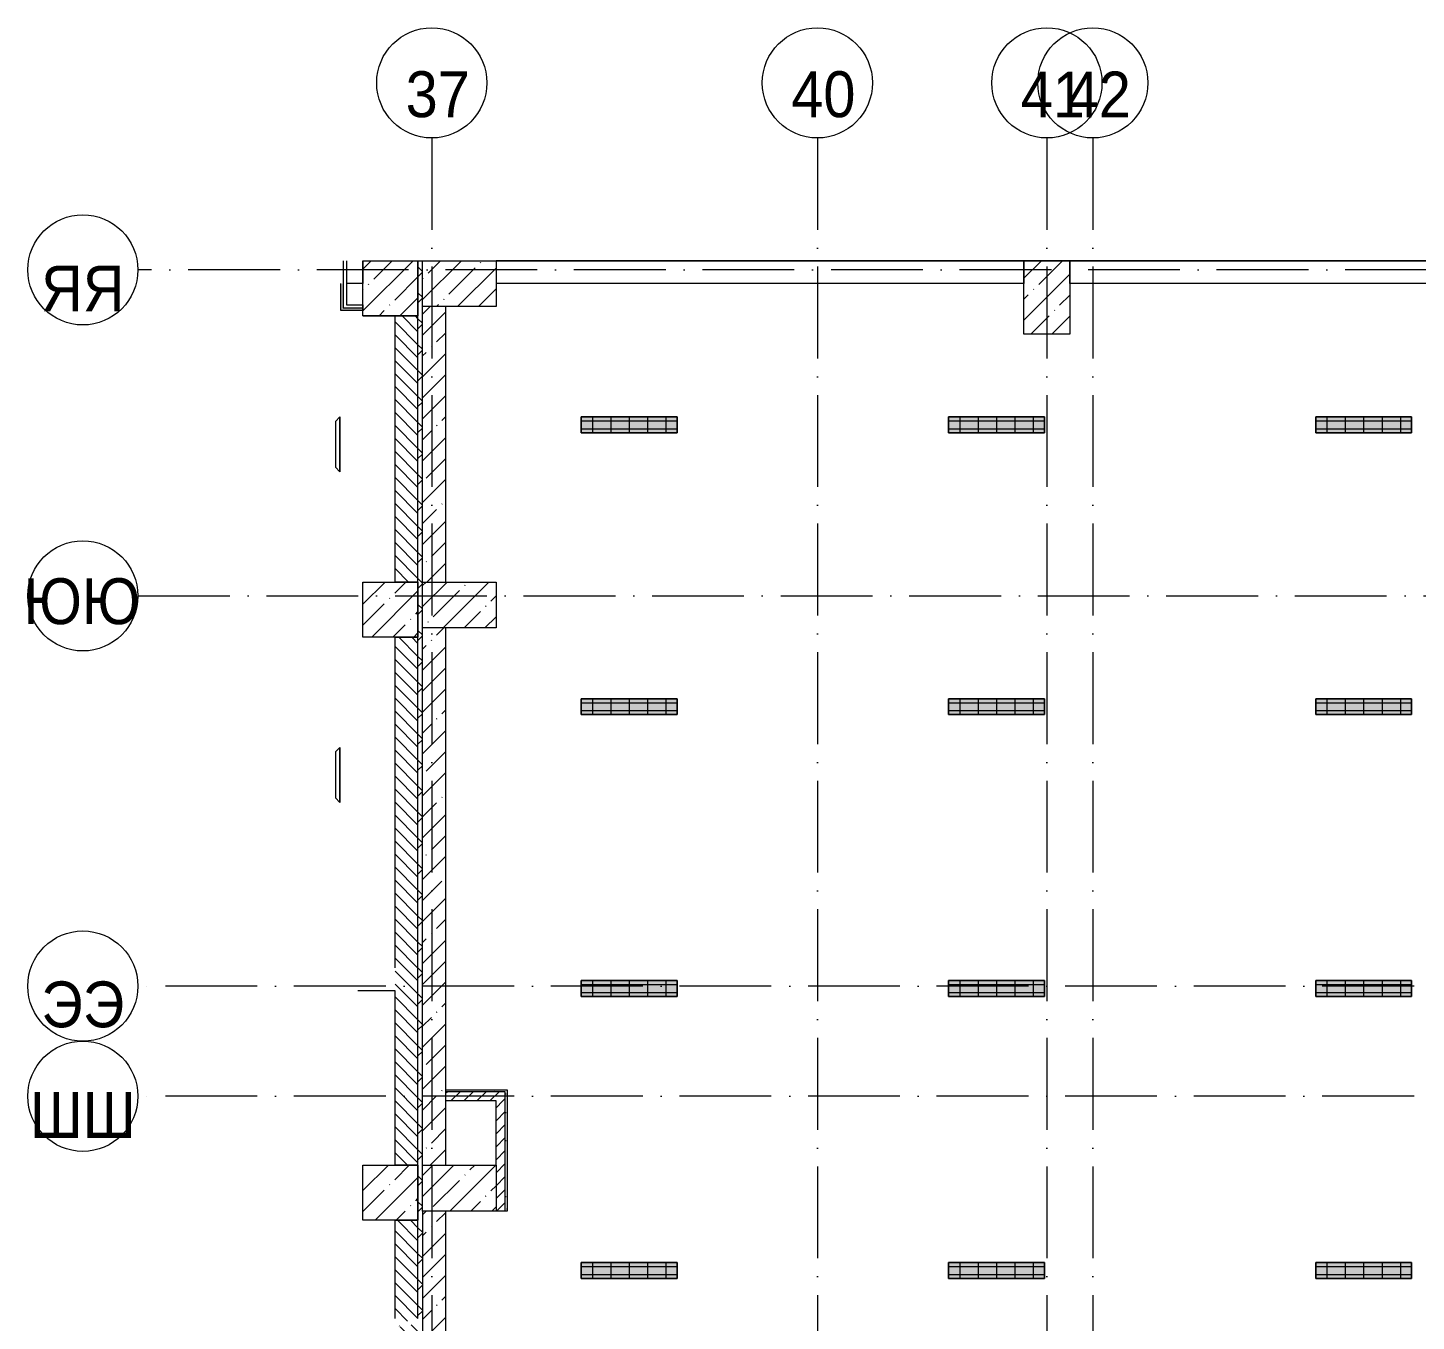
# Model space of a CAD drawing. Header units: millimetres. Extents: x 6277 to 253996, y -115614 to 184496.
# Drawn here: x 222978 to 238101, y 115629 to 129716 of the extents above; entities that cross this region are included whole.
import ezdxf

# ---------------------------------------------------------------- set-up
doc = ezdxf.new("R2010")
doc.units = ezdxf.units.MM
doc.linetypes.add('50_200_ШТРИХ_1Т_ш5_п1_п1_', pattern=[1400, 1000, -200, 0, -200])
doc.linetypes.add('IMPORT-Разомкнутая', pattern=[211666.660309, 126999.998093, -84666.662216])
for name, color, linetype, lineweight in [('A-CLNG', 7, 'Continuous', 9), ('A-DETL-1', 7, 'IMPORT-Разомкнутая', 5), ('A-WALL', 7, 'Continuous', 5), ('A-WALL-FNSH-1', 7, 'Continuous', 5), ('I-WALL', 7, 'Continuous', 5), ('S-COLS', 7, 'Continuous', 9), ('S-COLS-1', 7, 'Continuous', 5)]:
    doc.layers.add(name, color=color, linetype=linetype, lineweight=lineweight)
for name, color, linetype, lineweight, true_color in [('A-DETL-6', 7, 'Continuous', 9, 0x0070df), ('A-DETL-GENF-1', 7, 'Continuous', 9, 0xffffff), ('A-WALL-1', 7, 'Continuous', 5, 0x77b143), ('I-WALL-2', 7, 'Continuous', 5, 0x787878), ('Оси-1', 7, 'Continuous', 20, 0xaaaaaa), ('Оси-2', 7, 'Continuous', 9, 0xaaaaaa), ('Оси-3', 7, '50_200_ШТРИХ_1Т_ш5_п1_п1_', 9, 0xaaaaaa)]:
    doc.layers.add(name, color=color, linetype=linetype, lineweight=lineweight, true_color=true_color)
doc.styles.add('Arial', font='arial.ttf', dxfattribs={"width": 0.9, "height": 500})
pattern_1 = [(45, (177078.66, 41498.28), (-228.0985, 228.0985), []), (45, (177306.76, 41498.28), (-228.0985, 228.0985), [403.225, -80.645, 6.706, -73.939])]
pattern_2 = [(0, (177078.66, 41498.28), (406.4, 101.6), [6.706, -298.094, 6.706, -298.094, -1625.6]), (0, (177078.66, 41498.28), (406.4, 101.6), [-609.6, 6.706, -602.894, 6.706, -298.094, -711.2]), (0, (177078.66, 41498.28), (406.4, 101.6), [-1524, 6.706, -196.494, 6.706, -501.294]), (120, (177231.06, 41549.08), (-291.18818, 301.15272), [6.706, -298.094, 6.706, -298.094, -1625.6]), (120, (177231.06, 41549.08), (-291.18818, 301.15272), [-609.6, 6.706, -602.894, 6.706, -298.094, -711.2]), (120, (177231.06, 41549.08), (-291.18818, 301.15272), [-1524, 6.706, -196.494, 6.706, -501.294]), (240, (177281.86, 41752.28), (-115.21182, -402.75272), [6.706, -298.094, 6.706, -298.094, -1625.6]), (240, (177281.86, 41752.28), (-115.21182, -402.75272), [-609.6, 6.706, -602.894, 6.706, -298.094, -711.2]), (240, (177281.86, 41752.28), (-115.21182, -402.75272), [-1524, 6.706, -196.494, 6.706, -501.294])]
pattern_3 = [(45, (177078.66, 41498.28), (-70.71068, 70.71068), [])]

# ---------------------------------------------------------------- blocks, each defined once
blk = doc.blocks.new('BSC_Колонна _Прямоугольная - 500х800-V9-АИ_План потолка_1 этаж')
at = {"layer": 'S-COLS-1'}
h = blk.add_hatch(dxfattribs=at)
h.set_pattern_fill('FP_17', color=256, style=0, pattern_type=2)
h.set_pattern_definition([(315, (-85431.04, 50600), (228.0985, 228.0985), []), (315, (-85431.04, 50371.9), (228.0985, 228.0985), [403.225, -80.645, 6.706, -73.939])])
h.paths.add_polyline_path([(-250, 382), (-250, -400), (250, -400), (250, 400), (-250, 400)])
for p, q in [((-250, 400), (250, 400)), ((-250, -400), (-250, 400)), ((250, 400), (250, -400)), ((250, -400), (-250, -400))]:
    blk.add_line(p, q, dxfattribs=at)
blk = doc.blocks.new('BSC_Колонна _Прямоугольная - 500х800-V294-АИ_План потолка_1 этаж')
at = {"layer": 'S-COLS-1'}
h = blk.add_hatch(dxfattribs=at)
h.set_pattern_fill('FP_185', color=256, style=0, pattern_type=2)
h.set_pattern_definition([(315, (-81931.04, 50600), (228.0985, 228.0985), []), (315, (-81931.04, 50371.9), (228.0985, 228.0985), [403.225, -80.645, 6.706, -73.939])])
h.paths.add_polyline_path([(-250, 400), (-250, -400), (250, -400), (250, 400), (189, 400)])
for p, q in [((-250, 400), (250, 400)), ((-250, -400), (-250, 400)), ((250, 400), (250, -400)), ((250, -400), (-250, -400))]:
    blk.add_line(p, q, dxfattribs=at)
blk = doc.blocks.new('BSC_Колонна _Прямоугольная - 500х800-V295-АИ_План потолка_1 этаж')
at = {"layer": 'S-COLS-1'}
h = blk.add_hatch(dxfattribs=at)
h.set_pattern_fill('FP_186', color=256, style=0, pattern_type=2)
h.set_pattern_definition([(315, (-75581.04, 50600), (228.0985, 228.0985), []), (315, (-75581.04, 50371.9), (228.0985, 228.0985), [403.225, -80.645, 6.706, -73.939])])
h.paths.add_polyline_path([(-250, 400), (-250, -400), (250, -400), (250, 400)])
for p, q in [((-250, 400), (250, 400)), ((-250, -400), (-250, 400)), ((250, 400), (250, -400)), ((250, -400), (-250, -400))]:
    blk.add_line(p, q, dxfattribs=at)
blk = doc.blocks.new('Ось сетки - Круг_Ø6_00__ISO-2_5_0_9K_-17386508-АИ_План потолка_1 этаж')
at = {"layer": 'Оси-1'}
blk.add_circle((0, 0), 3, dxfattribs=at)

msp = doc.modelspace()

# ---------------------------------------------------------------- hatches: boundary and pattern name
at = {"layer": 'A-DETL-GENF-1'}
for points in [[(229006.2, 125306), (230051.2, 125306), (230051.2, 125479), (229006.2, 125479)], [(234051.2, 125306), (234051.2, 125479), (233006.2, 125479), (233006.2, 125306), (233828.7, 125306)], [(237006.2, 125306), (238051.2, 125306), (238051.2, 125479), (237006.2, 125479)], [(230051.2, 122236), (230051.2, 122409), (229006.2, 122409), (229006.2, 122236)], [(233006.2, 122236), (234051.2, 122236), (234051.2, 122409), (233006.2, 122409), (233006.2, 122250.4)], [(237219.2, 122236), (238051.2, 122236), (238051.2, 122409), (237006.2, 122409), (237006.2, 122236)], [(229006.2, 119166), (230051.2, 119166), (230051.2, 119339), (229006.2, 119339), (229006.2, 119229.3)], [(234051.2, 119166), (234051.2, 119339), (233006.2, 119339), (233006.2, 119166)], [(237219.2, 119166), (238051.2, 119166), (238051.2, 119339), (237006.2, 119339), (237006.2, 119166)], [(229006.2, 116096), (230051.2, 116096), (230051.2, 116269), (229006.2, 116269), (229006.2, 116219)], [(234051.2, 116096), (234051.2, 116269), (233006.2, 116269), (233006.2, 116096)], [(237006.2, 116096), (238051.2, 116096), (238051.2, 116269), (237006.2, 116269)]]:
    msp.add_hatch(color=256, dxfattribs=at).paths.add_polyline_path(points)
at = {"layer": 'A-WALL'}
h = msp.add_hatch(dxfattribs=at)
h.set_pattern_fill('FP_1', color=256, style=0, pattern_type=2)
h.set_pattern_definition(pattern_1)
h.paths.add_polyline_path([(227296.4, 108929.3), (227528.7, 108929.3), (227528.7, 111379), (227278.7, 111379), (227278.7, 108929.3)])
h.paths.add_polyline_path([(227528.7, 111879), (227528.7, 116829.3), (227278.7, 116829.3), (227278.7, 111879)])
h.paths.add_polyline_path([(227367.7, 117329.3), (227528.7, 117329.3), (227528.7, 123179.3), (227278.7, 123179.3), (227278.7, 117329.3)])
h.paths.add_polyline_path([(227278.7, 123679.3), (227528.7, 123679.3), (227528.7, 126679.3), (227278.7, 126679.3), (227278.7, 126335.5)])
at = {"layer": 'A-WALL-1'}
for points in [[(226413.7, 126661.6), (226413.7, 126929.3), (226388.7, 126929.3), (226388.7, 126661.6)], [(226413.7, 126636.6), (226628.7, 126636.6), (226628.7, 126661.6), (226388.7, 126661.6), (226388.7, 126636.6)]]:
    msp.add_hatch(color=256, dxfattribs=at).paths.add_polyline_path(points)
at = {"layer": 'I-WALL'}
h = msp.add_hatch(dxfattribs=at)
h.set_pattern_fill('FP_123', color=256, style=0, pattern_type=2)
h.set_pattern_definition([(45, (177078.66, 41498.28), (-141.42136, 141.42136), []), (135, (177078.66, 41498.28), (-141.42136, -141.42136), [])])
h.paths.add_polyline_path([(227278.7, 115629.3), (227278.7, 127179.3), (227228.7, 127179), (227228.7, 115659.3), (227236.7, 115659.3), (227236.7, 115629.3)])
h = msp.add_hatch(dxfattribs=at)
h.set_pattern_fill('FP_2', color=256, style=0, pattern_type=2)
h.set_pattern_definition([(135, (177078.66, 41498.28), (-70.71068, -70.71068), [])])
h.paths.add_polyline_path([(227228.7, 111879), (227228.7, 113629.3), (226978.7, 113629.3), (226978.7, 111879)])
h.paths.add_polyline_path([(227058.7, 113669.3), (227228.7, 113669.3), (227228.7, 115589.3), (227058.7, 115589.3), (227058.7, 115569.3), (227028.7, 115569.3), (227028.7, 115579.3), (226978.7, 115579.3), (226978.7, 113679.3), (227028.7, 113679.3), (227028.7, 113689.3), (227058.7, 113689.3), (227058.7, 113679.3)])
h.paths.add_polyline_path([(226978.7, 115629.3), (227228.7, 115629.3), (227228.7, 116729), (226978.7, 116729), (226978.7, 115659.3)])
h.paths.add_polyline_path([(226978.7, 117329), (227228.7, 117329), (227228.7, 123079.3), (226978.7, 123079.3), (226978.7, 117481.3)])
h.paths.add_polyline_path([(226978.7, 123679.3), (227228.7, 123679.3), (227228.7, 126579), (226978.7, 126579), (226978.7, 126335.5)])
h = msp.add_hatch(dxfattribs=at)
h.set_pattern_fill('FP_4', color=256, style=0, pattern_type=2)
h.set_pattern_definition(pattern_3)
h.paths.add_polyline_path([(228178.7, 118029.3), (228178.7, 118129.3), (227528.7, 118129.3), (227528.7, 118029.3), (228078.7, 118029.3)])
h = msp.add_hatch(dxfattribs=at)
h.set_pattern_fill('FP_4', color=256, style=0, pattern_type=2)
h.set_pattern_definition(pattern_3)
h.paths.add_polyline_path([(228178.7, 116829.3), (228178.7, 118029.3), (228078.7, 118029.3), (228078.7, 116829.3)])
at = {"layer": 'I-WALL-2'}
h = msp.add_hatch(dxfattribs=at)
h.set_pattern_fill('FP_3', color=256, style=0, pattern_type=2)
h.set_pattern_definition(pattern_2)
h.paths.add_polyline_path([(228198.7, 118129.3), (228198.7, 118149.3), (227528.7, 118149.3), (227528.7, 118129.3), (228178.7, 118129.3)])
h = msp.add_hatch(dxfattribs=at)
h.set_pattern_fill('FP_3', color=256, style=0, pattern_type=2)
h.set_pattern_definition(pattern_2)
h.paths.add_polyline_path([(228178.7, 116829.3), (228198.7, 116829.3), (228198.7, 118129.3), (228178.7, 118129.3), (228178.7, 118003.7)])
at = {"layer": 'S-COLS-1'}
h = msp.add_hatch(dxfattribs=at)
h.set_pattern_fill('FP_1', color=256, style=0, pattern_type=2)
h.set_pattern_definition(pattern_1)
h.paths.add_polyline_path([(226978.7, 126579.3), (227228.7, 126579.3), (227228.7, 127179.3), (226628.7, 127179), (226628.7, 126579.3), (226978.6, 126579.3)])
h = msp.add_hatch(dxfattribs=at)
h.set_pattern_fill('FP_1', color=256, style=0, pattern_type=2)
h.set_pattern_definition(pattern_1)
h.paths.add_polyline_path([(233828.7, 126379.3), (234328.7, 126379.3), (234328.7, 127179.3), (233828.7, 127179), (233828.7, 126929.3)])
h = msp.add_hatch(dxfattribs=at)
h.set_pattern_fill('FP_1', color=256, style=0, pattern_type=2)
h.set_pattern_definition(pattern_1)
h.paths.add_polyline_path([(226628.7, 123079.3), (227228.7, 123079.3), (227228.7, 123679.3), (226628.7, 123679.3)])
h = msp.add_hatch(dxfattribs=at)
h.set_pattern_fill('FP_1', color=256, style=0, pattern_type=2)
h.set_pattern_definition(pattern_1)
h.paths.add_polyline_path([(226978.7, 116729), (227228.7, 116729), (227228.7, 117329), (226628.7, 117329), (226628.7, 116729)])

# ---------------------------------------------------------------- linework, layer by layer
at = {"layer": 'A-CLNG'}
msp.add_line((226628.7, 126579), (226978.7, 126579), dxfattribs=at)
at = {"layer": 'A-DETL-1'}
for p, q in [((226378.7, 124879.3), (226378.7, 125479.3)), ((229006.2, 125479), (229006.2, 125306)), ((230051.2, 125479), (229006.2, 125479)), ((230051.2, 125306), (230051.2, 125479)), ((233006.2, 125479), (233006.2, 125306)), ((234051.2, 125479), (233006.2, 125479)), ((234051.2, 125306), (234051.2, 125479)), ((237006.2, 125479), (237006.2, 125306)), ((238051.2, 125479), (237006.2, 125479)), ((238051.2, 125306), (238051.2, 125479)), ((229006.2, 125306), (230051.2, 125306)), ((233006.2, 125306), (234051.2, 125306)), ((237006.2, 125306), (238051.2, 125306)), ((229006.2, 122409), (229006.2, 122236)), ((230051.2, 122409), (229006.2, 122409)), ((230051.2, 122236), (230051.2, 122409)), ((233006.2, 122409), (233006.2, 122236)), ((234051.2, 122409), (233006.2, 122409)), ((234051.2, 122236), (234051.2, 122409)), ((237006.2, 122409), (237006.2, 122236)), ((238051.2, 122409), (237006.2, 122409)), ((238051.2, 122236), (238051.2, 122409)), ((229006.2, 122236), (230051.2, 122236)), ((233006.2, 122236), (234051.2, 122236)), ((237006.2, 122236), (238051.2, 122236)), ((226378.7, 121279.3), (226378.7, 121879.3)), ((229006.2, 119339), (229006.2, 119166)), ((230051.2, 119339), (229006.2, 119339)), ((230051.2, 119166), (230051.2, 119339)), ((233006.2, 119339), (233006.2, 119166)), ((234051.2, 119339), (233006.2, 119339)), ((234051.2, 119166), (234051.2, 119339)), ((237006.2, 119339), (237006.2, 119166)), ((238051.2, 119339), (237006.2, 119339)), ((238051.2, 119166), (238051.2, 119339)), ((229006.2, 119166), (230051.2, 119166)), ((233006.2, 119166), (234051.2, 119166)), ((237006.2, 119166), (238051.2, 119166)), ((229006.2, 116269), (229006.2, 116096)), ((230051.2, 116269), (229006.2, 116269)), ((230051.2, 116096), (230051.2, 116269)), ((233006.2, 116269), (233006.2, 116096)), ((234051.2, 116269), (233006.2, 116269)), ((234051.2, 116096), (234051.2, 116269)), ((237006.2, 116269), (237006.2, 116096)), ((238051.2, 116269), (237006.2, 116269)), ((238051.2, 116096), (238051.2, 116269)), ((229006.2, 116096), (230051.2, 116096)), ((233006.2, 116096), (234051.2, 116096)), ((237006.2, 116096), (238051.2, 116096))]:
    msp.add_line(p, q, dxfattribs=at)
at = {"layer": 'A-DETL-6', "color": 18, "true_color": 0x000000}
for p, q in [((226328.7, 125429.3), (226378.7, 125479.3)), ((226328.7, 125429.3), (226328.7, 124929.3)), ((226378.7, 125479.3), (226378.7, 124879.3)), ((229006.2, 125306), (229006.2, 125479)), ((229006.2, 125479), (230051.2, 125479)), ((229006.2, 125435.7), (230051.2, 125435.7)), ((229128.7, 125479), (229128.7, 125306)), ((229328.7, 125479), (229328.7, 125306)), ((229528.7, 125479), (229528.7, 125306)), ((229728.7, 125479), (229728.7, 125306)), ((229928.7, 125479), (229928.7, 125306)), ((230051.2, 125479), (230051.2, 125306)), ((233006.2, 125306), (233006.2, 125479)), ((233006.2, 125479), (234051.2, 125479)), ((233006.2, 125435.7), (234051.2, 125435.7)), ((233128.7, 125479), (233128.7, 125306)), ((233328.7, 125479), (233328.7, 125306)), ((233528.7, 125479), (233528.7, 125306)), ((233728.7, 125479), (233728.7, 125306)), ((233928.7, 125479), (233928.7, 125306)), ((234051.2, 125479), (234051.2, 125306)), ((237006.2, 125306), (237006.2, 125479)), ((237006.2, 125479), (238051.2, 125479)), ((237006.2, 125435.7), (238051.2, 125435.7)), ((237128.7, 125479), (237128.7, 125306)), ((237328.7, 125479), (237328.7, 125306)), ((237528.7, 125479), (237528.7, 125306)), ((237728.7, 125479), (237728.7, 125306)), ((237928.7, 125479), (237928.7, 125306)), ((238051.2, 125479), (238051.2, 125306)), ((229006.2, 125349.2), (230051.2, 125349.2)), ((230051.2, 125306), (229006.2, 125306)), ((233006.2, 125349.2), (234051.2, 125349.2)), ((234051.2, 125306), (233006.2, 125306)), ((237006.2, 125349.2), (238051.2, 125349.2)), ((238051.2, 125306), (237006.2, 125306)), ((226328.7, 124929.3), (226378.7, 124879.3)), ((229006.2, 122236), (229006.2, 122409)), ((229006.2, 122409), (230051.2, 122409)), ((229006.2, 122365.7), (230051.2, 122365.7)), ((229128.7, 122409), (229128.7, 122236)), ((229328.7, 122409), (229328.7, 122236)), ((229528.7, 122409), (229528.7, 122236)), ((229728.7, 122409), (229728.7, 122236)), ((229928.7, 122409), (229928.7, 122236)), ((230051.2, 122409), (230051.2, 122236)), ((233006.2, 122236), (233006.2, 122409)), ((233006.2, 122409), (234051.2, 122409)), ((233006.2, 122365.7), (234051.2, 122365.7)), ((233128.7, 122409), (233128.7, 122236)), ((233328.7, 122409), (233328.7, 122236)), ((233528.7, 122409), (233528.7, 122236)), ((233728.7, 122409), (233728.7, 122236)), ((233928.7, 122409), (233928.7, 122236)), ((234051.2, 122409), (234051.2, 122236)), ((237006.2, 122236), (237006.2, 122409)), ((237006.2, 122409), (238051.2, 122409)), ((237006.2, 122365.7), (238051.2, 122365.7)), ((237128.7, 122409), (237128.7, 122236)), ((237328.7, 122409), (237328.7, 122236)), ((237528.7, 122409), (237528.7, 122236)), ((237728.7, 122409), (237728.7, 122236)), ((237928.7, 122409), (237928.7, 122236)), ((238051.2, 122409), (238051.2, 122236)), ((229006.2, 122279.2), (230051.2, 122279.2)), ((230051.2, 122236), (229006.2, 122236)), ((233006.2, 122279.2), (234051.2, 122279.2)), ((234051.2, 122236), (233006.2, 122236)), ((237006.2, 122279.2), (238051.2, 122279.2)), ((238051.2, 122236), (237006.2, 122236)), ((226328.7, 121829.3), (226378.7, 121879.3)), ((226328.7, 121829.3), (226328.7, 121329.3)), ((226378.7, 121879.3), (226378.7, 121279.3)), ((226328.7, 121329.3), (226378.7, 121279.3)), ((229006.2, 119166), (229006.2, 119339)), ((229006.2, 119339), (230051.2, 119339)), ((229128.7, 119339), (229128.7, 119166)), ((229328.7, 119339), (229328.7, 119166)), ((229528.7, 119339), (229528.7, 119166)), ((229728.7, 119339), (229728.7, 119166)), ((229928.7, 119339), (229928.7, 119166)), ((230051.2, 119339), (230051.2, 119166)), ((233006.2, 119166), (233006.2, 119339)), ((233006.2, 119339), (234051.2, 119339)), ((233128.7, 119339), (233128.7, 119166)), ((233328.7, 119339), (233328.7, 119166)), ((233528.7, 119339), (233528.7, 119166)), ((233728.7, 119339), (233728.7, 119166)), ((233928.7, 119339), (233928.7, 119166)), ((234051.2, 119339), (234051.2, 119166)), ((237006.2, 119166), (237006.2, 119339)), ((237006.2, 119339), (238051.2, 119339)), ((237128.7, 119339), (237128.7, 119166)), ((237328.7, 119339), (237328.7, 119166)), ((237528.7, 119339), (237528.7, 119166)), ((237728.7, 119339), (237728.7, 119166)), ((237928.7, 119339), (237928.7, 119166)), ((238051.2, 119339), (238051.2, 119166)), ((229006.2, 119295.7), (230051.2, 119295.7)), ((229006.2, 119209.2), (230051.2, 119209.2)), ((233006.2, 119295.7), (234051.2, 119295.7)), ((233006.2, 119209.2), (234051.2, 119209.2)), ((237006.2, 119295.7), (238051.2, 119295.7)), ((237006.2, 119209.2), (238051.2, 119209.2)), ((230051.2, 119166), (229006.2, 119166)), ((234051.2, 119166), (233006.2, 119166)), ((238051.2, 119166), (237006.2, 119166)), ((229006.2, 116096), (229006.2, 116269)), ((229006.2, 116269), (230051.2, 116269)), ((229006.2, 116225.7), (230051.2, 116225.7)), ((229128.7, 116269), (229128.7, 116096)), ((229328.7, 116269), (229328.7, 116096)), ((229528.7, 116269), (229528.7, 116096)), ((229728.7, 116269), (229728.7, 116096)), ((229928.7, 116269), (229928.7, 116096)), ((230051.2, 116269), (230051.2, 116096)), ((233006.2, 116096), (233006.2, 116269)), ((233006.2, 116269), (234051.2, 116269)), ((233006.2, 116225.7), (234051.2, 116225.7)), ((233128.7, 116269), (233128.7, 116096)), ((233328.7, 116269), (233328.7, 116096)), ((233528.7, 116269), (233528.7, 116096)), ((233728.7, 116269), (233728.7, 116096)), ((233928.7, 116269), (233928.7, 116096)), ((234051.2, 116269), (234051.2, 116096)), ((237006.2, 116096), (237006.2, 116269)), ((237006.2, 116269), (238051.2, 116269)), ((237006.2, 116225.7), (238051.2, 116225.7)), ((237128.7, 116269), (237128.7, 116096)), ((237328.7, 116269), (237328.7, 116096)), ((237528.7, 116269), (237528.7, 116096)), ((237728.7, 116269), (237728.7, 116096)), ((237928.7, 116269), (237928.7, 116096)), ((238051.2, 116269), (238051.2, 116096)), ((229006.2, 116139.2), (230051.2, 116139.2)), ((230051.2, 116096), (229006.2, 116096)), ((233006.2, 116139.2), (234051.2, 116139.2)), ((234051.2, 116096), (233006.2, 116096)), ((237006.2, 116139.2), (238051.2, 116139.2)), ((238051.2, 116096), (237006.2, 116096))]:
    msp.add_line(p, q, dxfattribs=at)
at = {"layer": 'A-WALL'}
for p, q in [((226413.7, 127179.3), (226413.7, 126661.6)), ((226448.7, 127179.3), (226448.7, 126696.6)), ((226628.7, 127179.3), (226628.7, 126929.3)), ((227228.7, 115659.3), (227228.7, 127179.3)), ((227228.7, 127179.3), (227278.7, 127179.3)), ((228078.7, 127179.3), (233828.7, 127179.3)), ((233828.7, 127179.3), (233828.7, 126929.3)), ((234328.7, 127179.3), (239828.7, 127179.3)), ((234328.7, 126929.3), (234328.7, 127179.3)), ((226628.7, 126929.3), (226448.7, 126929.3)), ((233828.7, 126929.3), (228078.7, 126929.3)), ((239828.7, 126929.3), (234328.7, 126929.3)), ((226628.7, 126661.6), (226413.7, 126661.6)), ((226448.7, 126696.6), (226628.7, 126696.6)), ((226628.7, 126696.6), (226628.7, 126661.6)), ((226978.7, 123679.3), (226978.7, 126579)), ((226978.7, 126579), (227228.7, 126579)), ((227278.7, 123679.3), (227278.7, 126679.3)), ((227528.7, 126679.3), (227528.7, 123679.3)), ((227228.7, 123679.3), (226978.7, 123679.3)), ((227278.7, 117329.3), (227278.7, 123179.3)), ((227528.7, 123179.3), (227528.7, 117329.3)), ((226978.7, 119479.3), (226978.7, 123079.3)), ((226978.7, 123079.3), (227228.7, 123079.3)), ((226978.7, 119229.3), (226573.7, 119229.3)), ((226978.7, 117329), (226978.7, 119229.3)), ((228178.7, 118129.3), (227528.7, 118129.3)), ((228178.7, 116829.3), (228178.7, 118129.3)), ((227228.7, 117329), (226978.7, 117329)), ((227278.7, 116829.3), (227278.7, 108679.3)), ((227528.7, 116829.3), (227528.7, 111879)), ((226978.7, 115659.3), (226978.7, 116729)), ((226978.7, 116729), (227228.7, 116729))]:
    msp.add_line(p, q, dxfattribs=at)
at = {"layer": 'A-WALL-FNSH-1'}
for p, q in [((252388.3, 127179.3), (228078.7, 127179.3)), ((226388.7, 126636.6), (226388.7, 126929.3)), ((226628.7, 126636.6), (226388.7, 126636.6)), ((226628.7, 126661.6), (226628.7, 126636.6)), ((227528.7, 118149.3), (228198.7, 118149.3)), ((228198.7, 118149.3), (228198.7, 116829.3)), ((228078.7, 118029.3), (227528.7, 118029.3)), ((228078.7, 117329.3), (228078.7, 118029.3)), ((228198.7, 116829.3), (228078.7, 116829.3))]:
    msp.add_line(p, q, dxfattribs=at)
at = {"layer": 'S-COLS'}
for p, q in [((226628.7, 126929.3), (226628.7, 127179.3)), ((233828.7, 126929.3), (233828.7, 127179.3)), ((234328.7, 127179.3), (234328.7, 126929.3)), ((226978.7, 123679.3), (227228.7, 123679.3)), ((227228.7, 123079.3), (226978.7, 123079.3)), ((226978.7, 117329), (227228.7, 117329)), ((227228.7, 116729), (226978.7, 116729))]:
    msp.add_line(p, q, dxfattribs=at)
at = {"layer": 'S-COLS-1'}
for p, q in [((226628.7, 127179.3), (227228.7, 127179.3)), ((227228.7, 127179.3), (227228.7, 126579.3)), ((233828.7, 127179.3), (234328.7, 127179.3)), ((226628.7, 126579.3), (226628.7, 126929.3)), ((233828.7, 126379.3), (233828.7, 126929.3)), ((234328.7, 126929.3), (234328.7, 126379.3)), ((227228.7, 126579.3), (226628.7, 126579.3)), ((234328.7, 126379.3), (233828.7, 126379.3)), ((226628.7, 123079.3), (226628.7, 123679.3)), ((226628.7, 123679.3), (226978.7, 123679.3)), ((227228.7, 123679.3), (227228.7, 123079.3)), ((226978.7, 123079.3), (226628.7, 123079.3)), ((226628.7, 116729), (226628.7, 117329)), ((226628.7, 117329), (226978.7, 117329)), ((227228.7, 117329), (227228.7, 116729)), ((226978.7, 116729), (226628.7, 116729))]:
    msp.add_line(p, q, dxfattribs=at)
at = {"layer": 'Оси-3'}
for p, q in [((227378.7, 128515.8), (227378.7, 104170.8)), ((231578.7, 128515.8), (231578.7, 104415.8)), ((234078.7, 128515.8), (234078.7, 104415.8)), ((234578.7, 128515.8), (234578.7, 104415.8)), ((252328.7, 127079.3), (224178.4, 127079.3)), ((224178.4, 123529), (252328.7, 123529)), ((252078.7, 119279.3), (224178.4, 119279.3)), ((252078.7, 118079.3), (224178.4, 118079.3))]:
    msp.add_line(p, q, dxfattribs=at)

# ---------------------------------------------------------------- block references
at = {"layer": 'S-COLS', "rotation": 89.9999999999999}
for name, p in [('BSC_Колонна _Прямоугольная - 500х800-V9-АИ_План потолка_1 этаж', (227678.7, 126929.3)), ('BSC_Колонна _Прямоугольная - 500х800-V294-АИ_План потолка_1 этаж', (227678.7, 123429.3)), ('BSC_Колонна _Прямоугольная - 500х800-V295-АИ_План потолка_1 этаж', (227678.7, 117079.3))]:
    msp.add_blockref(name, p, dxfattribs=at)
at = {"layer": 'Оси-1', "xscale": 199.9999999999999, "yscale": 199.9999999999999, "zscale": 199.9999999999999}
for p, rotation in [((227378.7, 129115.8), 180), ((231578.7, 129115.8), 180), ((234078.7, 129115.8), 180), ((234578.7, 129115.8), 180), ((223578.4, 127079.3), 89.9999999999998), ((223578.4, 123529), 269.9999999999995), ((223578.4, 119279.3), 89.99999999999982), ((223578.4, 118079.3), 89.9999999999998)]:
    msp.add_blockref('Ось сетки - Круг_Ø6_00__ISO-2_5_0_9K_-17386508-АИ_План потолка_1 этаж', p, dxfattribs=dict(at, rotation=rotation))

# ---------------------------------------------------------------- texts
at = {"layer": 'Оси-2', "char_height": 500, "attachment_point": 5, "line_spacing_factor": 0.936439, "style": 'Arial'}
for s, insert, width in [('\\pxqc,t4.572,9.144,13.716,18.288,22.86,27.432,32.004,36.576,41.148,45.72,50.292,54.864,59.436,64.008,68.58,73.152,77.724,82.296,86.868,91.44,96.012,100.584,105.156,109.728,114.3,118.872,123.444,128.016,132.588,137.16,141.732,146.304;{37}', (227443.8, 128988.6), 702), ('\\pxqc,t4.572,9.144,13.716,18.288,22.86,27.432,32.004,36.576,41.148,45.72,50.292,54.864,59.436,64.008,68.58,73.152,77.724,82.296,86.868,91.44,96.012,100.584,105.156,109.728,114.3,118.872,123.444,128.016,132.588,137.16,141.732,146.304;{40}', (231643.8, 128988.6), 702), ('\\pxqc,t4.572,9.144,13.716,18.288,22.86,27.432,32.004,36.576,41.148,45.72,50.292,54.864,59.436,64.008,68.58,73.152,77.724,82.296,86.868,91.44,96.012,100.584,105.156,109.728,114.3,118.872,123.444,128.016,132.588,137.16,141.732,146.304;{41}', (234143.8, 128988.6), 702), ('\\pxqc,t4.572,9.144,13.716,18.288,22.86,27.432,32.004,36.576,41.148,45.72,50.292,54.864,59.436,64.008,68.58,73.152,77.724,82.296,86.868,91.44,96.012,100.584,105.156,109.728,114.3,118.872,123.444,128.016,132.588,137.16,141.732,146.304;{42}', (234643.8, 128988.6), 702), ('\\pxqc,t4.572,9.144,13.716,18.288,22.86,27.432,32.004,36.576,41.148,45.72,50.292,54.864,59.436,64.008,68.58,73.152,77.724,82.296,86.868,91.44,96.012,100.584,105.156,109.728,114.3,118.872,123.444,128.016,132.588,137.16,141.732,146.304;{ЯЯ}', (223578.2, 126876.4), 916.2), ('\\pxqc,t4.572,9.144,13.716,18.288,22.86,27.432,32.004,36.576,41.148,45.72,50.292,54.864,59.436,64.008,68.58,73.152,77.724,82.296,86.868,91.44,96.012,100.584,105.156,109.728,114.3,118.872,123.444,128.016,132.588,137.16,141.732,146.304;{ЮЮ}', (223567.9, 123467.2), 1297.8), ('\\pxqc,t4.572,9.144,13.716,18.288,22.86,27.432,32.004,36.576,41.148,45.72,50.292,54.864,59.436,64.008,68.58,73.152,77.724,82.296,86.868,91.44,96.012,100.584,105.156,109.728,114.3,118.872,123.444,128.016,132.588,137.16,141.732,146.304;{ЭЭ}', (223578.2, 119076.4), 916.2), ('\\pxqc,t4.572,9.144,13.716,18.288,22.86,27.432,32.004,36.576,41.148,45.72,50.292,54.864,59.436,64.008,68.58,73.152,77.724,82.296,86.868,91.44,96.012,100.584,105.156,109.728,114.3,118.872,123.444,128.016,132.588,137.16,141.732,146.304;{ШШ}', (223577.3, 117876.4), 1179)]:
    msp.add_mtext(s, dxfattribs=dict(at, insert=insert, width=width))

doc.saveas('drawing.dxf')
